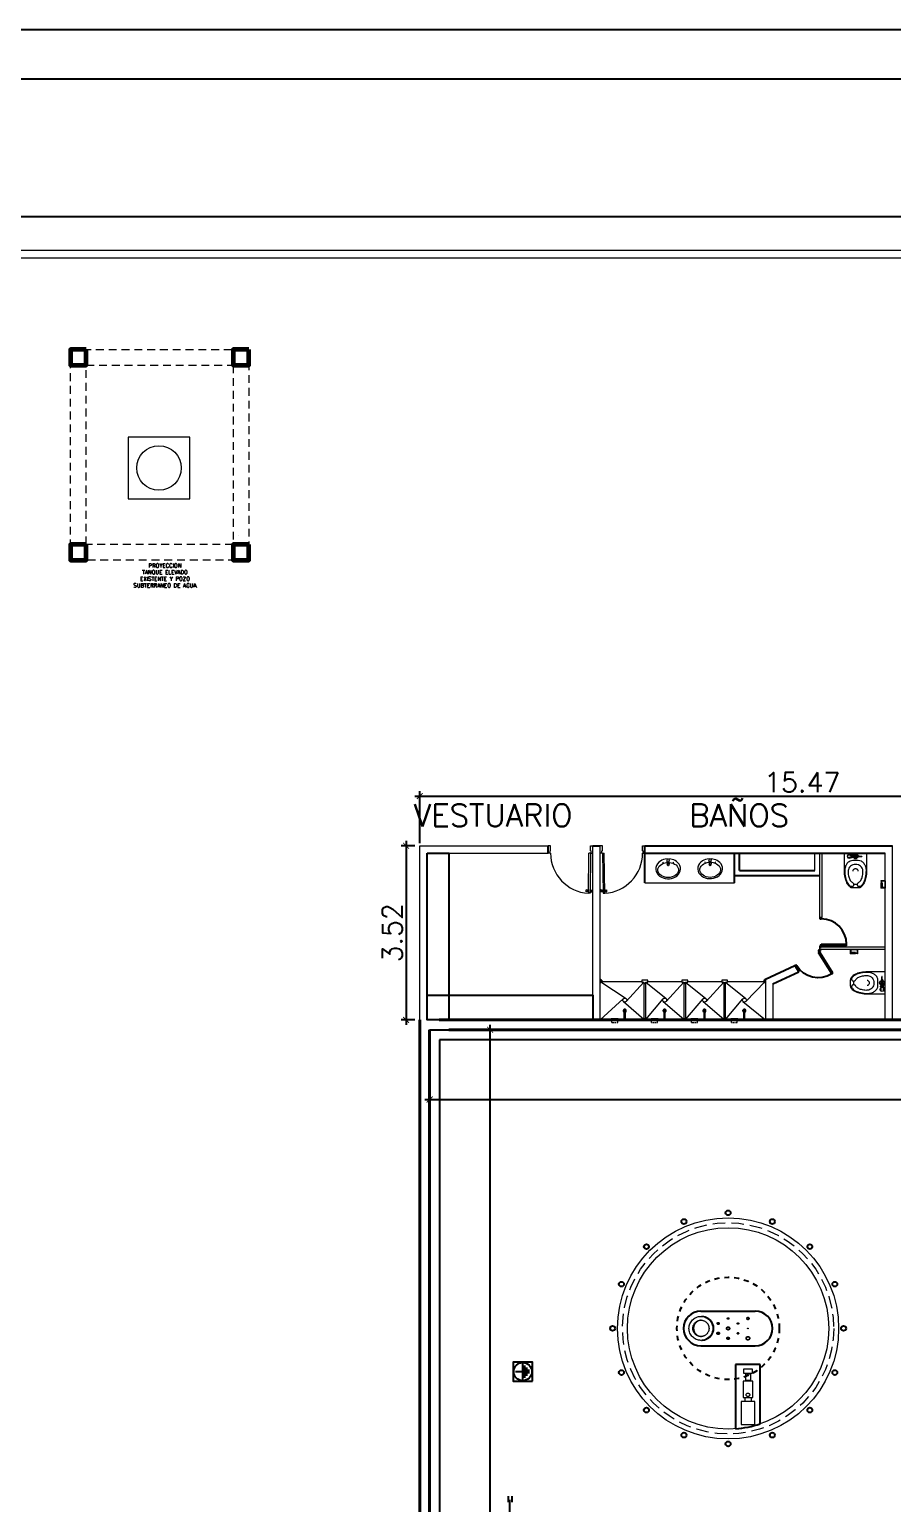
# Model space of a CAD drawing. Header units: metres. Extents: x 2026 to 2182, y 1015 to 1085.
# Drawn here: x 2139.39 to 2156.84, y 1055.68 to 1085.47 of the extents above; entities that cross this region are included whole.
import ezdxf

# ---------------------------------------------------------------- set-up
doc = ezdxf.new("R2010")
doc.units = ezdxf.units.M
for name, pattern in [('CENTER', [50.8, 31.75, -6.35, 6.35, -6.35]), ('DASHDOT', [25.4, 12.7, -6.35, 0, -6.35]), ('DASHED2', [0.375, 0.25, -0.125]), ('DOT2', [3.175, 0, -3.175]), ('HIDDEN', [9.525, 6.35, -3.175])]:
    doc.linetypes.add(name, pattern=pattern)
doc.layers.get('Defpoints').update_dxf_attribs({"lineweight": 0})
for name, color, linetype, lineweight in [('01', 9, 'HIDDEN', 9), ('02', 2, 'Continuous', 0), ('AAPUERTA', 42, 'Continuous', 20), ('muro00', 252, 'Continuous', 0), ('muro02', 3, 'Continuous', 18), ('muro08', 2, 'Continuous', 60), ('MUROS', 1, 'Continuous', 40), ('Perfiles', 30, 'Continuous', 9), ('proyeccion', 5, 'HIDDEN', 13), ('PROYECCIONES', 4, 'DASHED2', 5), ('SANITARIOS', 9, 'Continuous', 9), ('VIAS', 8, 'HIDDEN', 9)]:
    doc.layers.add(name, color=color, linetype=linetype, lineweight=lineweight)
for name, color, linetype in [('015', 40, 'Continuous'), ('03', 3, 'Continuous'), ('1', 1, 'Continuous'), ('ACCES_ELECT', 3, 'Continuous'), ('ENTERRADO', 3, 'DOT2'), ('MUROS-06', 1, 'Continuous'), ('PUERTAS', 1, 'Continuous')]:
    doc.layers.add(name, color=color, linetype=linetype)
doc.styles.add('COTA50', font='romans.shx', dxfattribs={"height": 0.4})
doc.styles.add('ROMANS', font='ROMANS')
doc.dimstyles.new('1-100', dxfattribs={"dimscale": 0.1, "dimtxt": 0.4, "dimasz": 1.2, "dimexe": 1, "dimexo": 1, "dimgap": 0.8, "dimtad": 1, "dimzin": 4, "dimdsep": 46, "dimtxsty": 'COTA50', "dimblk": 'ARCHTICK', "dimcen": 2.5, "dimdle": 1, "dimclrd": 1, "dimclre": 1, "dimclrt": 256, "dimadec": 0, "dimazin": 0, "dimtfac": 1, "dimtix": 1, "dimtmove": 2, "dimatfit": 3, "dimfxl": 0, "dimtolj": 1, "dimtzin": 4, "dimarcsym": 0})

# ---------------------------------------------------------------- blocks, each defined once
blk = doc.blocks.new('_ARCHTICK')
at = {"color": 0, "linetype": 'ByBlock', "const_width": 0.15}
blk.add_lwpolyline([(-0.5, -0.5), (0.5, 0.5)], dxfattribs=at)
blk = doc.blocks.new('*D39')
at = {"color": 1, "lineweight": -2}
for p, q in [((2070.76, 1081.1), (2070.76, 1081.786)), ((2171.668, 1081.1), (2171.668, 1081.786)), ((2070.66, 1081.686), (2171.768, 1081.686))]:
    blk.add_line(p, q, dxfattribs=at)
at = {"layer": 'Defpoints', "color": 0}
for p in [(2171.668, 1081.686), (2070.76, 1081), (2171.668, 1081)]:
    blk.add_point(p, dxfattribs=at)
at = {"color": 1, "lineweight": -2, "xscale": 0.1199999999999999, "yscale": 0.1199999999999999, "zscale": 0.1199999999999999, "rotation": 180}
blk.add_blockref('_ARCHTICK', (2070.76, 1081.686), dxfattribs=at)
at = {"color": 1, "lineweight": -2, "xscale": 0.1199999999999999, "yscale": 0.1199999999999999, "zscale": 0.1199999999999999}
blk.add_blockref('_ARCHTICK', (2171.668, 1081.686), dxfattribs=at)
at = {"insert": (2121.214, 1081.966), "char_height": 0.4, "attachment_point": 5, "style": 'COTA50'}
blk.add_mtext('\\A1;100.91', dxfattribs=at)
blk = doc.blocks.new('*D43')
at = {"color": 1, "lineweight": -2}
for p, q in [((2147.478, 1065.15), (2147.478, 1063.74)), ((2171.668, 1065.15), (2171.668, 1063.74)), ((2147.378, 1063.84), (2171.768, 1063.84))]:
    blk.add_line(p, q, dxfattribs=at)
at = {"layer": 'Defpoints', "color": 0}
for p in [(2147.478, 1065.25), (2171.668, 1065.25), (2171.668, 1063.84)]:
    blk.add_point(p, dxfattribs=at)
at = {"color": 1, "lineweight": -2, "xscale": 0.1199999999999999, "yscale": 0.1199999999999999, "zscale": 0.1199999999999999, "rotation": 180}
blk.add_blockref('_ARCHTICK', (2147.478, 1063.84), dxfattribs=at)
at = {"color": 1, "lineweight": -2, "xscale": 0.1199999999999999, "yscale": 0.1199999999999999, "zscale": 0.1199999999999999}
blk.add_blockref('_ARCHTICK', (2171.668, 1063.84), dxfattribs=at)
at = {"insert": (2159.573, 1064.12), "char_height": 0.4, "attachment_point": 5, "style": 'COTA50'}
blk.add_mtext('\\A1;24.19', dxfattribs=at)
blk = doc.blocks.new('VVVVVVVVVVVV')
at = {"layer": 'PUERTAS', "color": 40}
for p, q in [((106.749, 4.621), (106.706, 4.621)), ((106.706, 4.621), (106.706, 4.578)), ((106.706, 4.578), (106.749, 4.578)), ((106.749, 3.807), (106.749, 4.621)), ((106.749, 4.578), (106.792, 4.578)), ((106.792, 4.578), (106.792, 3.807)), ((107.563, 4.621), (107.563, 4.578)), ((107.606, 4.621), (107.563, 4.621)), ((107.563, 4.578), (107.606, 4.578)), ((107.606, 4.621), (107.606, 4.578)), ((106.749, 3.807), (106.792, 3.807))]:
    blk.add_line(p, q, dxfattribs=at)
blk.add_arc((106.792, 4.578), 0.771, 270, 360, dxfattribs=at)
blk = doc.blocks.new('WC-F1-P')
blk.add_line((-1.4, -23.3), (1.4, -23.3))
for points in [[(-8.2, -12.9, 0.049648), (-7.7, -18.1, 0.06346), (-6.4, -22, 0.103485), (-4.1, -25, 0.178458), (-2, -25.8), (2, -25.8, 0.178458), (4.1, -25, 0.103485), (6.4, -22, 0.06346), (7.7, -18.1, 0.049648), (8.2, -12.9), (8.2, 0), (-8.2, 0)], [(3.8, -24.6, 0.103485), (6, -21.8, 0.06346), (7.2, -18, 0.049648), (7.8, -12.9, 0.075858), (7.3, -9.9, 0.086069), (6.1, -7.5, 0.105985), (4.1, -5.8, 0.126201), (2, -5.3), (-2, -5.3, 0.126201), (-4.1, -5.8, 0.105985), (-6.1, -7.5, 0.086069), (-7.3, -9.9, 0.075858), (-7.8, -12.9, 0.049648), (-7.2, -18, 0.06346), (-6, -21.8, 0.103485), (-3.8, -24.6, 0.097511), (-3.2, -24.8, 0.09808), (-2.6, -24.8, 0.098895), (-2, -24.6, 0.099479), (-1.6, -24.2, 0.099479), (-1.4, -23.6, 0.098895), (-1.4, -23, 0.09808), (-1.6, -22.5, 0.097511), (-2, -22, -0.102445), (-3.9, -20.2, -0.077884), (-5, -17.5, -0.065096), (-5.5, -14.2, -0.024284), (-5.4, -12.9, -0.115331), (-5, -11.2, -0.103946), (-3.8, -9.7, -0.091071), (-2.1, -8.7, -0.083675), (0, -8.4, -0.083675), (2.1, -8.7, -0.091071), (3.8, -9.7, -0.103946), (5, -11.2, -0.115331), (5.4, -12.9, -0.024284), (5.5, -14.2, -0.065096), (5, -17.5, -0.077884), (3.9, -20.2, -0.102445), (2, -22, 0.097511), (1.6, -22.5, 0.09808), (1.4, -23, 0.098895), (1.4, -23.6, 0.099479), (1.6, -24.2, 0.099479), (2, -24.6, 0.098895), (2.6, -24.8, 0.09808), (3.2, -24.8, 0.097511)]]:
    blk.add_lwpolyline(points, format="xyb", close=True)
blk.add_lwpolyline([(-2, -13.4, -0.111064), (-1.9, -12.8, -0.102841), (-1.4, -12.2, -0.093011), (-0.8, -11.8, -0.087082), (0, -11.7, -0.087082), (0.8, -11.8, -0.093011), (1.4, -12.2, -0.102841), (1.9, -12.8, -0.111064), (2, -13.4, -0.111064)], format="xyb")
blk.add_circle((0, -2.3), 1)
blk = doc.blocks.new('FVALV1-P')
for p, q in [((-2.4, 0.1), (-4.6, 0.1)), ((-2.3, 0.6), (-2.3, -0.6)), ((-2.3, 0.6), (-1.6, 0.6)), ((1.4, 1), (1.9, 1)), ((1.9, 1), (1.9, -1)), ((1.9, 0.9), (2.4, 0.9)), ((2.9, 1), (2.4, 1)), ((2.4, 1), (2.4, -1)), ((2.9, 0), (2.4, 0)), ((2.9, 1), (2.9, -1)), ((2.9, 0.9), (5.8, 0.9)), ((6.2, 2.2), (3.2, 2.2)), ((3.2, 2.2), (3.2, 1.8)), ((3.8, 1.6), (3.8, 0.9)), ((3.9, 1.6), (3.9, 1.1)), ((4, 1), (4.5, 1)), ((4.6, 1.5), (4.6, 1.1)), ((4.9, 1.5), (4.9, 1.1)), ((5, 1), (5.5, 1)), ((5.6, 1.6), (5.6, 1.1)), ((5.8, 1.6), (5.8, 0.9)), ((6.2, 2.2), (6.2, 1.8)), ((-2.4, -0.1), (-4.6, -0.1)), ((-2.3, -0.6), (-1.6, -0.6)), ((1.4, -1), (1.9, -1)), ((1.9, -0.9), (2.4, -0.9)), ((2.9, -1), (2.4, -1)), ((2.9, -0.9), (5.8, -0.9)), ((3.8, -0.9), (3.8, -1.4)), ((3.9, -1.2), (3.9, -1.4)), ((4, -1.1), (4.5, -1.1)), ((4.6, -1.2), (4.6, -1.6)), ((4.9, -1.2), (4.9, -1.6)), ((5, -1.1), (5.5, -1.1)), ((5.6, -1.2), (5.6, -1.4)), ((5.8, -0.9), (5.8, -1.4))]:
    blk.add_line(p, q)
blk.add_lwpolyline([(1, 0), (0.5, 0.9), (-0.5, 0.9), (-1, 0), (-0.5, -0.9), (0.5, -0.9)], close=True)
for radius in [1.75, 1, 0.342]:
    blk.add_circle((0, 0), radius)
for centre, radius, start, end in [((-4.6, 0), 0.125, 90, 270), ((-2.4, 0.2), 0.125, 270, 0), ((4.8, 6.1), 4.63, 251.0754, 288.9246), ((5.1, 0), 1.63, 147.7958, 212.2042), ((4, 1.1), 0.125, 180, 270), ((4.5, 1.1), 0.125, 270, 0), ((5, 1.1), 0.125, 180, 270), ((5.5, 1.1), 0.125, 270, 0), ((4.4, 0), 1.62, 327.7952, 32.2048), ((-2.4, -0.3), 0.125, 0, 90), ((4.8, 0.5), 2.12, 241.9275, 298.0725), ((4, -1.2), 0.125, 90, 180), ((4.5, -1.2), 0.125, 0, 90), ((5, -1.2), 0.125, 90, 180), ((5.5, -1.2), 0.125, 0, 90)]:
    blk.add_arc(centre, radius, start, end)
blk = doc.blocks.new('A$C029A1054')
at = {"rotation": 180}
for name, p in [('WC-F1-P', (8.3, 0)), ('FVALV1-P', (8.3, 2.3))]:
    blk.add_blockref(name, p, dxfattribs=at)
blk = doc.blocks.new('PAPE')
at = {"layer": 'SANITARIOS'}
for p, q in [((818.636, 514.224), (818.785, 514.224)), ((818.636, 514.224), (818.636, 514.136)), ((818.645, 514.216), (818.775, 514.216)), ((818.645, 514.216), (818.645, 514.136)), ((818.775, 514.216), (818.775, 514.136)), ((818.785, 514.224), (818.785, 514.136)), ((818.636, 514.136), (818.645, 514.136)), ((818.645, 514.152), (818.649, 514.152)), ((818.645, 514.147), (818.649, 514.147)), ((818.649, 514.154), (818.682, 514.154)), ((818.649, 514.154), (818.649, 514.145)), ((818.649, 514.145), (818.682, 514.145)), ((818.682, 514.165), (818.682, 514.135)), ((818.682, 514.165), (818.771, 514.165)), ((818.682, 514.135), (818.771, 514.135)), ((818.771, 514.165), (818.771, 514.135)), ((818.771, 514.156), (818.775, 514.156)), ((818.771, 514.148), (818.775, 514.148)), ((818.775, 514.136), (818.785, 514.136))]:
    blk.add_line(p, q, dxfattribs=at)
blk = doc.blocks.new('A$C2A460E46')
at = {"layer": 'SANITARIOS'}
for p, q in [((0.011, 0.068), (0, 0.052)), ((0, 0.052), (0.017, 0.04)), ((0.032, 0.099), (0.019, 0.08)), ((0.027, 0.033), (0.041, 0.024)), ((0.03, 0.007), (0.038, 0.002)), ((0.05, 0.126), (0.039, 0.11)), ((0.052, 0.004), (0.131, 0.12)), ((0.067, 0.151), (0.057, 0.135)), ((0.067, 0.151), (0.085, 0.139)), ((0.097, 0.131), (0.109, 0.123)), ((0.12, 0.14), (0.128, 0.134))]:
    blk.add_line(p, q, dxfattribs=at)
for centre, start, end in [((0.044, 0.01), 235.8223, 325.8223), ((0.123, 0.126), 325.8223, 55.8223)]:
    blk.add_arc(centre, 0.01, start, end, dxfattribs=at)
blk = doc.blocks.new('DUCHA')
at = {"layer": 'SANITARIOS', "lineweight": 5}
for p, q in [((-0.038, -0.179), (-0.038, -0.194)), ((-0.028, -0.156), (-0.035, -0.175)), ((-0.021, 0), (-0.021, -0.156)), ((0, 0), (0, -0.156)), ((0.008, -0.156), (0.016, -0.175)), ((0.019, -0.179), (0.019, -0.194))]:
    blk.add_line(p, q, dxfattribs=at)
at = {"layer": 'SANITARIOS', "linetype": 'DASHDOT', "lineweight": 5, "ltscale": 0.045}
blk.add_line((-0.011, 0), (-0.011, -0.228), dxfattribs=at)
at = {"layer": 'SANITARIOS', "lineweight": 5}
for points in [[(-0.038, -0.179, 0.136779), (-0.036, -0.186, 0.106991), (-0.03, -0.193, 0.081221), (-0.021, -0.197, 0.069246), (-0.01, -0.199, 0.069246), (0.002, -0.197, 0.081221), (0.011, -0.193, 0.106991), (0.017, -0.186, 0.136779), (0.019, -0.179, 0.136779), (0.017, -0.172, 0.090965), (0.012, -0.166, 0.081221)], [(-0.032, -0.166, 0.082709), (-0.036, -0.172, 0.136779), (-0.038, -0.179, 0.136779)], [(-0.038, -0.194, 0.136779), (-0.036, -0.201, 0.106991), (-0.03, -0.208, 0.081221), (-0.021, -0.212, 0.069246), (-0.01, -0.214, 0.069246), (0.002, -0.212, 0.081221), (0.011, -0.208, 0.106991), (0.017, -0.201, 0.136779), (0.019, -0.194, 0.136779)], [(-0.035, -0.179, 0.143207), (-0.034, -0.185, 0.107175), (-0.028, -0.191, 0.078321), (-0.02, -0.194, 0.065623), (-0.01, -0.196, 0.065623), (0.001, -0.194, 0.078321), (0.009, -0.191, 0.107175), (0.015, -0.185, 0.143207), (0.016, -0.179, 0.093364), (0.016, -0.175, 0.107175)], [(-0.035, -0.175, 0.083652), (-0.035, -0.179, 0.143207)], [(-0.021, -0.149, 0.021041), (-0.023, -0.15, 0.104682), (-0.027, -0.153, 0.171975), (-0.028, -0.156, 0.171975), (-0.027, -0.16, 0.104682), (-0.023, -0.163, 0.066045), (-0.017, -0.165, 0.052186), (-0.01, -0.166, 0.052186), (-0.003, -0.165, 0.066045), (0.003, -0.163, 0.104682), (0.007, -0.16, 0.171975), (0.008, -0.156, 0.171975)], [(-0.021, -0.156, 0.155479), (-0.02, -0.158, 0.106727), (-0.018, -0.16, 0.07293), (-0.015, -0.162, 0.059398), (-0.011, -0.162, 0.059398), (-0.006, -0.162, 0.07293), (-0.003, -0.16, 0.106727), (-0.001, -0.158, 0.155479), (0, -0.156, 0.155479)], [(0.008, -0.156, 0.171975), (0.007, -0.153, 0.104682), (0.003, -0.15, 0.036641), (0, -0.148, 0.052186)]]:
    blk.add_lwpolyline(points, format="xyb", dxfattribs=at)
blk = doc.blocks.new('Ovalín')
at = {"layer": 'SANITARIOS', "linetype": 'Continuous'}
for p, q in [((-0.021, -0.032), (-0.015, 0.012)), ((0.021, -0.032), (0.015, 0.012)), ((-0.024, -0.043), (-0.026, -0.086)), ((-0.015, -0.043), (-0.015, -0.052)), ((0.015, -0.052), (-0.015, -0.052)), ((0.015, -0.043), (0.015, -0.052)), ((0.024, -0.043), (0.026, -0.086))]:
    blk.add_line(p, q, dxfattribs=at)
for centre in [(-0.119, -0.043), (0.119, -0.043)]:
    blk.add_circle(centre, 0.0041, dxfattribs=at)
for centre, radius, start, end in [((0, 0), 0.0193, 138.2417, 204.3914), ((0, 0.01), 0.0147, 8.2275, 171.778), ((0, 0), 0.0193, 335.6141, 41.7638), ((0, -0.088), 0.0265, 176.1671, 3.8384), ((0.001, 0.16), 0.275, 264.4095, 275.5981), ((0, -0.043), 0.0235, 0.0041, 180.0014), ((0, -0.043), 0.0147, 0.0041, 180.0014)]:
    blk.add_arc(centre, radius, start, end, dxfattribs=at)
at = {"layer": 'SANITARIOS', "linetype": 'Continuous', "extrusion": (0, 0, -1)}
for start_param, end_param in [(1.667942, 7.748063), (1.50342, 1.629304)]:
    blk.add_ellipse((0, 0.107), major_axis=(0.234, -0.001), ratio=0.654071, start_param=start_param, end_param=end_param, dxfattribs=at)
at = {"layer": 'SANITARIOS', "linetype": 'Continuous'}
blk.add_open_spline([(-0.026, -0.114), (-0.079, -0.11), (-0.131, -0.096), (-0.226, -0.043), (-0.266, 0.002), (-0.289, 0.109), (-0.267, 0.166), (-0.186, 0.244), (-0.128, 0.27), (0.061, 0.301), (0.205, 0.258), (0.284, 0.119), (0.287, 0.065), (0.245, -0.024), (0.204, -0.059), (0.117, -0.1), (0.073, -0.111), (0.027, -0.114)], degree=3, knots=[1.667942, 1.667942, 1.667942, 1.667942, 2.273725, 2.273725, 3.003475, 3.003475, 3.733224, 3.733224, 4.462974, 4.462974, 5.922473, 5.922473, 6.577898, 6.577898, 7.233323, 7.233323, 7.748063, 7.748063, 7.748063, 7.748063], dxfattribs=at)

msp = doc.modelspace()

# ---------------------------------------------------------------- linework, layer by layer
at = {"color": 1}
for p, q in [((2147.178, 1069.973), (2162.846, 1069.973)), ((2147.278, 1069.019), (2147.278, 1070.073)), ((2147.178, 1068.97), (2146.902, 1068.97)), ((2147.002, 1069.07), (2147.002, 1065.35)), ((2147.178, 1065.45), (2146.902, 1065.45)), ((2147.578, 1065.25), (2148.801, 1065.25)), ((2148.701, 1030.94), (2148.701, 1065.35))]:
    msp.add_line(p, q, dxfattribs=at)
for p, q in [((2151.828, 1068.22), (2151.828, 1068.82)), ((2153.642, 1068.22), (2153.642, 1068.82)), ((2153.642, 1068.37), (2153.642, 1068.82)), ((2153.742, 1068.47), (2153.742, 1068.82)), ((2153.642, 1068.37), (2155.368, 1068.37)), ((2153.742, 1068.47), (2155.268, 1068.47)), ((2154.268, 1066.271), (2154.86, 1066.551)), ((2154.418, 1066.178), (2154.94, 1066.424)), ((2154.86, 1066.551), (2154.94, 1066.424))]:
    msp.add_line(p, q)
msp.add_lwpolyline([(2067.325, 1085.467), (2181.527, 1085.467), (2181.527, 1014.984), (2067.325, 1014.984)], close=True, dxfattribs=at)
at = {"color": 5}
msp.add_lwpolyline([(2068.325, 1084.467), (2180.527, 1084.467), (2180.527, 1015.984), (2068.325, 1015.984)], close=True, dxfattribs=at)
for points in [[(2147.428, 1068.82), (2147.869, 1068.82), (2147.869, 1065.45), (2147.428, 1065.45)], [(2150.778, 1065.45), (2147.428, 1065.45), (2147.428, 1065.953), (2150.778, 1065.953)]]:
    msp.add_lwpolyline(points, close=True)
at = {"layer": '01', "color": 1}
for p, q in [((2147.278, 1065.3), (2147.278, 1068.97)), ((2147.278, 1068.97), (2149.878, 1068.97)), ((2150.778, 1065.45), (2150.778, 1068.97)), ((2150.928, 1065.45), (2150.928, 1068.97)), ((2156.837, 1065.45), (2156.837, 1068.97)), ((2147.428, 1065.45), (2147.428, 1068.82)), ((2147.428, 1068.82), (2149.878, 1068.82)), ((2156.687, 1065.45), (2156.687, 1068.82)), ((2147.428, 1065.45), (2150.778, 1065.45)), ((2156.687, 1065.45), (2150.928, 1065.45)), ((2162.596, 1065.45), (2156.837, 1065.45))]:
    msp.add_line(p, q, dxfattribs=at)
at = {"layer": '01'}
for p, q in [((2153.831, 1058.395), (2153.996, 1058.395)), ((2153.831, 1058.301), (2153.831, 1058.395)), ((2153.996, 1058.301), (2153.831, 1058.301)), ((2153.862, 1058.301), (2153.862, 1058.15)), ((2153.966, 1058.288), (2153.862, 1058.288)), ((2153.966, 1058.301), (2153.966, 1058.15)), ((2153.996, 1058.395), (2153.996, 1058.301)), ((2154.013, 1058.15), (2153.816, 1058.15)), ((2153.816, 1058.15), (2153.816, 1057.82)), ((2153.965, 1058.16), (2153.862, 1058.16)), ((2154.013, 1057.82), (2154.013, 1058.15)), ((2154.052, 1057.736), (2153.776, 1057.736)), ((2153.776, 1057.736), (2153.776, 1057.275)), ((2153.816, 1057.82), (2154.013, 1057.82)), ((2153.85, 1057.82), (2153.85, 1057.736)), ((2153.978, 1057.82), (2153.978, 1057.736)), ((2154.052, 1057.275), (2154.052, 1057.736)), ((2153.776, 1057.275), (2154.052, 1057.275))]:
    msp.add_line(p, q, dxfattribs=at)
for centre, radius in [((2153.513, 1059.415), 0.0164), ((2153.513, 1059.415), 0.0125), ((2153.313, 1059.115), 0.0259), ((2153.313, 1059.315), 0.021), ((2153.313, 1059.115), 0.02), ((2153.313, 1059.315), 0.015), ((2153.513, 1059.215), 0.0329), ((2153.513, 1059.215), 0.025), ((2153.713, 1059.315), 0.0125), ((2153.713, 1059.115), 0.0125), ((2153.513, 1059.015), 0.0164), ((2153.914, 1057.872), 0.0355)]:
    msp.add_circle(centre, radius, dxfattribs=at)
at = {"layer": '01', "ltscale": 0.25}
for centre, radius in [((2153.913, 1059.415), 0.025), ((2153.913, 1059.415), 0.018), ((2153.713, 1059.315), 0.015), ((2153.713, 1059.115), 0.015), ((2153.913, 1059.215), 0.00625), ((2153.913, 1059.215), 0.00325), ((2153.513, 1059.015), 0.025), ((2153.913, 1059.015), 0.0375), ((2153.913, 1059.015), 0.0305)]:
    msp.add_circle(centre, radius, dxfattribs=at)
at = {"layer": '01'}
for centre, start_param, end_param in [((2152.963, 1059.215), -1.570796, 4.712389), ((2152.985, 1059.215), 3.097103, 6.327675)]:
    msp.add_ellipse(centre, major_axis=(0, 0.242), ratio=0.995044, start_param=start_param, end_param=end_param, dxfattribs=at)
for points, knots in [([(2153.127, 1059.215), (2153.127, 1059.249), (2153.117, 1059.283), (2153.064, 1059.358), (2153.004, 1059.385), (2152.89, 1059.374), (2152.837, 1059.335), (2152.79, 1059.229), (2152.798, 1059.163), (2152.867, 1059.07), (2152.927, 1059.044), (2153.041, 1059.059), (2153.093, 1059.099), (2153.123, 1059.173), (2153.127, 1059.194), (2153.127, 1059.215)], [-1.570796, -1.570796, -1.570796, -1.570796, -0.95567, -0.95567, 0.100482, 0.100482, 1.156633, 1.156633, 2.212784, 2.212784, 3.268936, 3.268936, 4.325087, 4.325087, 4.712389, 4.712389, 4.712389, 4.712389]), ([(2152.97, 1059.38), (2152.968, 1059.38), (2152.965, 1059.38), (2152.906, 1059.374), (2152.853, 1059.335), (2152.806, 1059.229), (2152.814, 1059.163), (2152.877, 1059.077), (2152.924, 1059.053), (2152.973, 1059.051)], [0.054671, 0.054671, 0.054671, 0.054671, 0.100482, 0.100482, 1.156633, 1.156633, 2.212784, 2.212784, 3.099528, 3.099528, 3.099528, 3.099528])]:
    msp.add_open_spline(points, degree=3, knots=knots, dxfattribs=at)
at = {"layer": '015'}
for p, q in [((2149.068, 1055.825), (2149.068, 1055.7)), ((2149.103, 1055.45), (2149.103, 1055.75)), ((2149.138, 1055.825), (2149.138, 1055.7))]:
    msp.add_line(p, q, dxfattribs=at)
at = {"layer": '02', "ltscale": 0.02}
for radius in [2.235, 2.035]:
    msp.add_circle((2153.513, 1059.215), radius, dxfattribs=at)
at = {"layer": '03'}
for p, q in [((2147.478, 1054.45), (2147.478, 1065.25)), ((2147.478, 1065.25), (2171.668, 1065.25)), ((2171.668, 1065.05), (2147.678, 1065.05)), ((2147.678, 1065.05), (2147.678, 1054.45))]:
    msp.add_line(p, q, dxfattribs=at)
for centre in [(2153.513, 1061.55), (2152.62, 1061.373), (2154.407, 1061.373), (2151.862, 1060.866), (2155.165, 1060.866), (2151.356, 1060.109), (2155.671, 1060.109), (2151.178, 1059.215), (2155.848, 1059.215), (2151.356, 1058.322), (2155.671, 1058.322), (2151.862, 1057.564), (2155.165, 1057.564), (2152.62, 1057.058), (2154.407, 1057.058), (2153.513, 1056.88)]:
    msp.add_circle(centre, 0.05, dxfattribs=at)
at = {"layer": '1'}
for p, q in [((2152.963, 1059.565), (2154.063, 1059.565)), ((2152.963, 1058.865), (2154.063, 1058.865))]:
    msp.add_line(p, q, dxfattribs=at)
at = {"layer": '1', "ltscale": 0.02}
for p, q in [((2154.163, 1058.485), (2153.663, 1058.485)), ((2153.663, 1058.485), (2153.663, 1057.186)), ((2154.163, 1057.287), (2154.163, 1058.485))]:
    msp.add_line(p, q, dxfattribs=at)
at = {"layer": '1'}
for centre, start, end in [((2152.963, 1059.215), 90, 270), ((2154.063, 1059.215), 270, 90)]:
    msp.add_arc(centre, 0.35, start, end, dxfattribs=at)
at = {"layer": '1', "ltscale": 0.02}
msp.add_arc((2153.513, 1059.215), 2.035, 274.2271, 288.6273, dxfattribs=at)
at = {"layer": 'AAPUERTA'}
for p, q in [((2149.923, 1068.97), (2149.878, 1068.97)), ((2149.923, 1068.865), (2149.923, 1068.97)), ((2150.733, 1068.97), (2150.778, 1068.97)), ((2150.733, 1068.865), (2150.733, 1068.97)), ((2150.973, 1068.97), (2150.928, 1068.97)), ((2150.973, 1068.865), (2150.973, 1068.97)), ((2151.783, 1068.97), (2151.828, 1068.97)), ((2151.783, 1068.865), (2151.783, 1068.97)), ((2149.913, 1068.82), (2149.878, 1068.82)), ((2149.923, 1068.865), (2149.913, 1068.865)), ((2149.913, 1068.82), (2149.913, 1068.865)), ((2150.688, 1068.01), (2150.698, 1068.82)), ((2150.733, 1068.82), (2150.698, 1068.822)), ((2150.733, 1068.82), (2150.723, 1068.01)), ((2150.733, 1068.865), (2150.743, 1068.865)), ((2150.743, 1068.82), (2150.743, 1068.865)), ((2150.743, 1068.82), (2150.778, 1068.82)), ((2150.963, 1068.82), (2150.928, 1068.82)), ((2150.973, 1068.865), (2150.963, 1068.865)), ((2150.963, 1068.82), (2150.963, 1068.865)), ((2150.973, 1068.82), (2151.008, 1068.822)), ((2150.973, 1068.82), (2150.984, 1068.01)), ((2151.019, 1068.01), (2151.008, 1068.82)), ((2151.783, 1068.865), (2151.793, 1068.865)), ((2151.793, 1068.82), (2151.793, 1068.865)), ((2151.793, 1068.82), (2151.828, 1068.82)), ((2150.723, 1068.01), (2150.688, 1068.01)), ((2150.984, 1068.01), (2151.019, 1068.01))]:
    msp.add_line(p, q, dxfattribs=at)
at = {"layer": 'AAPUERTA', "lineweight": 13}
for p, q in [((2150.669, 1068.072), (2150.645, 1068.077)), ((2150.645, 1068.037), (2150.645, 1068.077)), ((2150.669, 1068.066), (2150.669, 1068.072)), ((2150.669, 1068.066), (2150.669, 1068.048)), ((2150.673, 1068.066), (2150.669, 1068.066)), ((2150.673, 1068.066), (2150.673, 1068.068)), ((2150.677, 1068.068), (2150.673, 1068.068)), ((2150.673, 1068.066), (2150.673, 1068.048)), ((2150.677, 1068.068), (2150.676, 1068.046)), ((2150.677, 1068.068), (2150.677, 1068.071)), ((2150.681, 1068.071), (2150.677, 1068.071)), ((2150.681, 1068.071), (2150.68, 1068.042)), ((2150.687, 1068.083), (2150.681, 1068.071)), ((2150.689, 1068.083), (2150.687, 1068.083)), ((2150.687, 1068.083), (2150.687, 1068.03)), ((2150.689, 1068.057), (2150.689, 1068.057)), ((2150.689, 1068.057), (2150.689, 1068.057)), ((2150.724, 1068.082), (2150.725, 1068.082)), ((2150.725, 1068.082), (2150.732, 1068.07)), ((2150.725, 1068.082), (2150.725, 1068.03)), ((2150.732, 1068.07), (2150.731, 1068.042)), ((2150.732, 1068.07), (2150.736, 1068.07)), ((2150.736, 1068.067), (2150.735, 1068.045)), ((2150.736, 1068.067), (2150.736, 1068.07)), ((2150.736, 1068.067), (2150.74, 1068.067)), ((2150.74, 1068.065), (2150.739, 1068.047)), ((2150.74, 1068.065), (2150.74, 1068.067)), ((2150.74, 1068.065), (2150.744, 1068.065)), ((2150.744, 1068.065), (2150.743, 1068.047)), ((2150.744, 1068.071), (2150.768, 1068.076)), ((2150.744, 1068.065), (2150.744, 1068.071)), ((2150.767, 1068.036), (2150.768, 1068.076)), ((2150.963, 1068.071), (2150.939, 1068.076)), ((2150.94, 1068.036), (2150.939, 1068.076)), ((2150.963, 1068.065), (2150.963, 1068.071)), ((2150.963, 1068.065), (2150.964, 1068.047)), ((2150.967, 1068.065), (2150.963, 1068.065)), ((2150.967, 1068.065), (2150.967, 1068.067)), ((2150.971, 1068.067), (2150.967, 1068.067)), ((2150.967, 1068.065), (2150.968, 1068.047)), ((2150.971, 1068.067), (2150.971, 1068.07)), ((2150.975, 1068.07), (2150.971, 1068.07)), ((2150.971, 1068.067), (2150.972, 1068.045)), ((2150.981, 1068.082), (2150.975, 1068.07)), ((2150.975, 1068.07), (2150.976, 1068.042)), ((2150.981, 1068.082), (2150.982, 1068.03)), ((2150.983, 1068.082), (2150.981, 1068.082)), ((2151.018, 1068.083), (2151.02, 1068.083)), ((2151.018, 1068.057), (2151.018, 1068.057)), ((2151.018, 1068.057), (2151.018, 1068.057)), ((2151.02, 1068.083), (2151.026, 1068.071)), ((2151.02, 1068.083), (2151.02, 1068.03)), ((2151.026, 1068.071), (2151.026, 1068.042)), ((2151.026, 1068.071), (2151.03, 1068.071)), ((2151.03, 1068.068), (2151.03, 1068.071)), ((2151.03, 1068.068), (2151.03, 1068.046)), ((2151.03, 1068.068), (2151.034, 1068.068)), ((2151.034, 1068.066), (2151.034, 1068.068)), ((2151.034, 1068.066), (2151.034, 1068.048)), ((2151.034, 1068.066), (2151.038, 1068.066)), ((2151.038, 1068.072), (2151.062, 1068.077)), ((2151.038, 1068.066), (2151.038, 1068.072)), ((2151.038, 1068.066), (2151.038, 1068.048)), ((2151.062, 1068.037), (2151.062, 1068.077)), ((2150.668, 1068.042), (2150.645, 1068.037)), ((2150.669, 1068.048), (2150.668, 1068.042)), ((2150.673, 1068.048), (2150.669, 1068.048)), ((2150.673, 1068.048), (2150.673, 1068.046)), ((2150.676, 1068.046), (2150.673, 1068.046)), ((2150.676, 1068.046), (2150.676, 1068.042)), ((2150.68, 1068.042), (2150.676, 1068.042)), ((2150.687, 1068.03), (2150.68, 1068.042)), ((2150.688, 1068.03), (2150.687, 1068.03)), ((2150.723, 1068.03), (2150.725, 1068.03)), ((2150.725, 1068.03), (2150.731, 1068.042)), ((2150.731, 1068.042), (2150.735, 1068.042)), ((2150.735, 1068.045), (2150.735, 1068.042)), ((2150.735, 1068.045), (2150.739, 1068.045)), ((2150.739, 1068.047), (2150.739, 1068.045)), ((2150.739, 1068.047), (2150.743, 1068.047)), ((2150.743, 1068.047), (2150.743, 1068.041)), ((2150.743, 1068.041), (2150.767, 1068.036)), ((2150.964, 1068.041), (2150.94, 1068.036)), ((2150.964, 1068.047), (2150.964, 1068.041)), ((2150.968, 1068.047), (2150.964, 1068.047)), ((2150.968, 1068.047), (2150.968, 1068.045)), ((2150.972, 1068.045), (2150.968, 1068.045)), ((2150.972, 1068.045), (2150.972, 1068.042)), ((2150.976, 1068.042), (2150.972, 1068.042)), ((2150.982, 1068.03), (2150.976, 1068.042)), ((2150.984, 1068.03), (2150.982, 1068.03)), ((2151.019, 1068.03), (2151.02, 1068.03)), ((2151.02, 1068.03), (2151.026, 1068.042)), ((2151.026, 1068.042), (2151.03, 1068.042)), ((2151.03, 1068.046), (2151.03, 1068.042)), ((2151.03, 1068.046), (2151.034, 1068.046)), ((2151.034, 1068.048), (2151.038, 1068.048)), ((2151.034, 1068.048), (2151.034, 1068.046)), ((2151.038, 1068.048), (2151.038, 1068.042)), ((2151.038, 1068.042), (2151.062, 1068.037))]:
    msp.add_line(p, q, dxfattribs=at)
for centre, start, end in [((2150.733, 1068.82), 179.996, 266.785), ((2150.973, 1068.82), 273.2151, 0.004)]:
    msp.add_arc(centre, 0.811, start, end, dxfattribs=at)
at = {"layer": 'ACCES_ELECT'}
for p, q in [((2149.211, 1058.341), (2149.362, 1058.341)), ((2149.362, 1058.175), (2149.362, 1058.508)), ((2149.404, 1058.216), (2149.404, 1058.466)), ((2149.445, 1058.258), (2149.445, 1058.425)), ((2149.487, 1058.3), (2149.487, 1058.383))]:
    msp.add_line(p, q, dxfattribs=at)
msp.add_lwpolyline([(2149.556, 1058.146), (2149.556, 1058.533), (2149.17, 1058.533), (2149.17, 1058.146)], close=True, dxfattribs=at)
msp.add_circle((2149.362, 1058.341), 0.183, dxfattribs=at)
at = {"layer": 'ENTERRADO', "ltscale": 0.02}
msp.add_circle((2153.513, 1059.215), 1.035, dxfattribs=at)
at = {"layer": 'muro02'}
for p, q in [((2171.668, 1081), (2070.76, 1081)), ((2070.91, 1080.85), (2160.051, 1080.85))]:
    msp.add_line(p, q, dxfattribs=at)
msp.add_lwpolyline([(2142.631, 1077.23), (2141.381, 1077.23), (2141.381, 1075.98), (2142.631, 1075.98)], close=True, dxfattribs=at)
msp.add_circle((2142.006, 1076.605), 0.45, dxfattribs=at)
at = {"layer": 'muro08'}
for points in [[(2140.535, 1079), (2140.215, 1079), (2140.215, 1078.68), (2140.535, 1078.68)], [(2143.825, 1079), (2143.505, 1079), (2143.505, 1078.68), (2143.825, 1078.68)], [(2140.535, 1075.06), (2140.215, 1075.06), (2140.215, 1074.74), (2140.535, 1074.74)], [(2143.825, 1075.06), (2143.505, 1075.06), (2143.505, 1074.74), (2143.825, 1074.74)]]:
    msp.add_lwpolyline(points, close=True, dxfattribs=at)
at = {"layer": 'MUROS'}
for p, q in [((2147.278, 1065.45), (2147.278, 1031.04)), ((2171.668, 1065.45), (2147.668, 1065.45)), ((2147.478, 1065.25), (2147.478, 1031.04)), ((2171.668, 1065.25), (2147.868, 1065.25))]:
    msp.add_line(p, q, dxfattribs=at)
at = {"layer": 'MUROS-06'}
for p, q in [((2149.878, 1068.82), (2149.878, 1068.97)), ((2150.778, 1068.97), (2150.928, 1068.97)), ((2151.828, 1068.97), (2156.837, 1068.97)), ((2151.828, 1068.82), (2151.828, 1068.97)), ((2151.828, 1068.82), (2156.687, 1068.82))]:
    msp.add_line(p, q, dxfattribs=at)
at = {"layer": 'proyeccion', "linetype": 'HIDDEN', "ltscale": 0.025}
for points in [[(2140.215, 1079), (2143.825, 1079), (2143.825, 1074.74), (2140.215, 1074.74)], [(2140.535, 1078.68), (2143.505, 1078.68), (2143.505, 1075.06), (2140.535, 1075.06)]]:
    msp.add_lwpolyline(points, close=True, dxfattribs=at)
at = {"layer": 'PROYECCIONES'}
msp.add_circle((2153.513, 1059.215), 2.135, dxfattribs=at)
at = {"layer": 'SANITARIOS'}
for p, q in [((2155.268, 1068.47), (2155.268, 1068.82)), ((2155.368, 1067.521), (2155.368, 1068.82)), ((2155.418, 1067.55), (2155.418, 1068.82)), ((2151.828, 1068.22), (2153.642, 1068.22)), ((2155.418, 1067.521), (2155.368, 1067.521)), ((2155.418, 1067.521), (2155.418, 1067.571)), ((2156.687, 1066.921), (2155.368, 1066.921)), ((2155.368, 1066.871), (2155.368, 1066.921)), ((2156.687, 1066.871), (2155.368, 1066.871)), ((2154.268, 1066.271), (2154.268, 1065.45)), ((2150.939, 1066.22), (2151.452, 1065.879)), ((2151.454, 1065.823), (2151.812, 1066.214)), ((2151.848, 1066.214), (2152.258, 1065.879)), ((2152.26, 1065.823), (2152.618, 1066.214)), ((2152.654, 1066.214), (2153.064, 1065.879)), ((2153.066, 1065.823), (2153.425, 1066.214)), ((2153.461, 1066.214), (2153.87, 1065.879)), ((2153.872, 1065.823), (2154.257, 1066.22)), ((2154.418, 1066.178), (2154.418, 1065.45)), ((2150.928, 1065.45), (2151.394, 1065.876)), ((2151.396, 1065.822), (2151.812, 1065.465)), ((2151.848, 1065.461), (2152.2, 1065.876)), ((2152.202, 1065.822), (2152.618, 1065.465)), ((2152.654, 1065.461), (2153.006, 1065.876)), ((2153.008, 1065.822), (2153.425, 1065.465)), ((2153.461, 1065.461), (2153.812, 1065.876)), ((2153.814, 1065.822), (2154.268, 1065.45))]:
    msp.add_line(p, q, dxfattribs=at)
for points in [[(2150.928, 1066.275), (2150.939, 1066.275), (2150.939, 1066.256), (2150.958, 1066.256), (2150.958, 1066.22), (2150.939, 1066.22), (2150.939, 1066.2), (2150.928, 1066.2), (2150.928, 1066.275)], [(2154.268, 1066.275), (2154.257, 1066.275), (2154.257, 1066.256), (2154.238, 1066.256), (2154.238, 1066.22), (2154.257, 1066.22), (2154.257, 1066.2), (2154.268, 1066.2), (2154.268, 1066.275)], [(2150.958, 1066.225), (2151.77, 1066.225)], [(2151.77, 1066.214), (2151.812, 1066.214), (2151.812, 1066.185), (2151.848, 1066.185), (2151.848, 1066.214), (2151.89, 1066.214), (2151.89, 1066.25), (2151.77, 1066.25), (2151.77, 1066.214)], [(2151.818, 1065.48), (2151.818, 1066.185)], [(2151.843, 1066.185), (2151.843, 1065.48)], [(2151.89, 1066.225), (2152.576, 1066.225)], [(2152.576, 1066.214), (2152.618, 1066.214), (2152.618, 1066.185), (2152.654, 1066.185), (2152.654, 1066.214), (2152.696, 1066.214), (2152.696, 1066.25), (2152.576, 1066.25), (2152.576, 1066.214)], [(2152.624, 1065.48), (2152.624, 1066.185)], [(2152.649, 1066.185), (2152.649, 1065.48)], [(2152.696, 1066.225), (2153.383, 1066.225)], [(2153.383, 1066.214), (2153.425, 1066.214), (2153.425, 1066.185), (2153.461, 1066.185), (2153.461, 1066.214), (2153.503, 1066.214), (2153.503, 1066.25), (2153.383, 1066.25), (2153.383, 1066.214)], [(2153.43, 1065.48), (2153.43, 1066.185)], [(2153.455, 1066.185), (2153.455, 1065.48)], [(2153.503, 1066.225), (2154.238, 1066.225)], [(2151.793, 1065.45), (2151.793, 1065.461), (2151.812, 1065.461), (2151.812, 1065.48), (2151.848, 1065.48), (2151.848, 1065.461), (2151.868, 1065.461), (2151.868, 1065.45), (2151.793, 1065.45)], [(2152.599, 1065.45), (2152.599, 1065.461), (2152.618, 1065.461), (2152.618, 1065.48), (2152.654, 1065.48), (2152.654, 1065.461), (2152.674, 1065.461), (2152.674, 1065.45), (2152.599, 1065.45)], [(2153.405, 1065.45), (2153.405, 1065.461), (2153.425, 1065.461), (2153.425, 1065.48), (2153.461, 1065.48), (2153.461, 1065.461), (2153.48, 1065.461), (2153.48, 1065.45), (2153.405, 1065.45)]]:
    msp.add_lwpolyline(points, dxfattribs=at)
for centre in [(2151.424, 1065.85), (2152.23, 1065.85), (2153.036, 1065.85), (2153.843, 1065.85)]:
    msp.add_circle(centre, 0.0399, dxfattribs=at)
at = {"layer": 'VIAS', "linetype": 'CENTER'}
msp.add_line((2143.618, 1075.236), (2143.618, 1075.236), dxfattribs=at)

# ---------------------------------------------------------------- block references
at = {"color": 1, "xscale": 0.1199999999999999, "yscale": 0.1199999999999999, "zscale": 0.1199999999999999}
for p, rotation in [((2147.278, 1069.973), 180), ((2147.002, 1068.97), 90), ((2147.002, 1065.45), 270), ((2148.701, 1065.25), 90)]:
    msp.add_blockref('_ARCHTICK', p, dxfattribs=dict(at, rotation=rotation))
at = {"layer": 'AAPUERTA', "yscale": 0.6666666666667727, "zscale": 0.6666666666667727}
for p, xscale, rotation in [((2158.448, 995.784), 0.6666666666667727, 90.00005036548639), ((2217.158, 1102.254), -0.6666666666667727, 32.27563022917438)]:
    msp.add_blockref('VVVVVVVVVVVV', p, dxfattribs=dict(at, xscale=xscale, rotation=rotation))
at = {"layer": 'Perfiles', "rotation": 124.1777487863948}
for p in [(2151.323, 1065.429), (2152.129, 1065.429), (2152.935, 1065.429), (2153.741, 1065.429)]:
    msp.add_blockref('A$C2A460E46', p, dxfattribs=at)
at = {"layer": 'SANITARIOS'}
for name, p, xscale, rotation in [('Ovalín', (2152.301, 1068.588), -0.8914999999998476, 180.0000302332144), ('Ovalín', (2153.15, 1068.591), -0.8914999999998476, 180.0000302332144), ('PAPE', (2974.768, 552.648), -1, 5.036547994663465e-05)]:
    msp.add_blockref(name, p, dxfattribs=dict(at, xscale=xscale, rotation=rotation))
at = {"layer": 'SANITARIOS', "yscale": 0.02727272726998452, "zscale": 0.02727272726998452}
for p, xscale, rotation in [((2155.863, 1068.82), -0.02727272726998452, 180.0000503652976), ((2156.687, 1065.971), 0.02727272726998452, 89.99994963470239)]:
    msp.add_blockref('A$C029A1054', p, dxfattribs=dict(at, xscale=xscale, rotation=rotation))
at = {"layer": 'SANITARIOS'}
for name, p, rotation in [('PAPE', (1642.464, 1886.9), 269.9999496345199), ('DUCHA', (2151.414, 1065.45), 180.0000503654799), ('DUCHA', (2152.22, 1065.45), 180.0000503654799), ('DUCHA', (2153.026, 1065.45), 180.0000503654799), ('DUCHA', (2153.832, 1065.45), 180.0000503654799)]:
    msp.add_blockref(name, p, dxfattribs=dict(at, rotation=rotation))

# ---------------------------------------------------------------- texts
at = {"insert": (2155.012, 1070.253), "char_height": 0.4, "attachment_point": 5, "style": 'COTA50'}
msp.add_mtext('\\A1;15.47', dxfattribs=at)
at = {"insert": (2146.722, 1067.21), "char_height": 0.4, "attachment_point": 5, "rotation": 90, "style": 'COTA50'}
msp.add_mtext('\\A1;3.52', dxfattribs=at)
at = {"layer": 'muro00', "attachment_point": 5, "style": 'ROMANS'}
for s, width, heights, insert, char_height in [('PROYECCION\\PTANQUE ELEVADO EXISTENTE Y POZO SUBTERRANEO DE AGUA', 1.49788, [0], (2142.127, 1074.432), 0.08), ('BAÑOS', 4.18575, [0.261], (2153.737, 1069.585), 0.4563), ('VESTUARIO', 4.18575, [0.261], (2148.763, 1069.585), 0.4563)]:
    msp.add_mtext_dynamic_manual_height_columns(s, width=width, gutter_width=0.75, heights=heights, dxfattribs=dict(at, insert=insert, char_height=char_height))

# ---------------------------------------------------------------- dimensions: what is measured, and where the dimension line sits
for base, p1, p2, picture, middle in [((2171.668, 1081.686), (2070.76, 1081), (2171.668, 1081), '*D39', (2121.214, 1081.966)), ((2171.668, 1063.84), (2147.478, 1065.25), (2171.668, 1065.25), '*D43', (2159.573, 1064.12))]:
    dim = msp.add_linear_dim(base=base, p1=p1, p2=p2, dimstyle='1-100')
    dim.commit()
    dim.dimension.update_dxf_attribs({"geometry": picture, "text_midpoint": middle})

doc.saveas('drawing.dxf')
